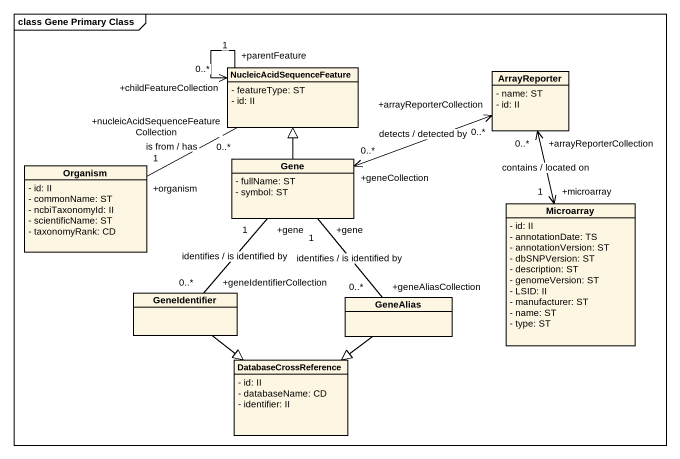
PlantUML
@startuml
mainframe class Gene Primary Class
hide circle
hide empty members
skinparam classAttributeIconSize 0
class NucleicAcidSequenceFeature {
  - featureType: ST
  - id: II
}
class ArrayReporter {
  - name: ST
  - id: II
}
class Organism {
  - id: II
  - commonName: ST
  - ncbiTaxonomyId: II
  - scientificName: ST
  - taxonomyRank: CD
}
class Gene {
  - fullName: ST
  - symbol: ST
}
class Microarray {
  - id: II
  - annotationDate: TS
  - annotationVersion: ST
  - dbSNPVersion: ST
  - description: ST
  - genomeVersion: ST
  - LSID: II
  - manufacturer: ST
  - name: ST
  - type: ST
}
class GeneIdentifier
class GeneAlias
class DatabaseCrossReference {
  - id: II
  - databaseName: CD
  - identifier: II
}
NucleicAcidSequenceFeature "+parentFeature\n1" --> "+childFeatureCollection\n0..*" NucleicAcidSequenceFeature
NucleicAcidSequenceFeature "+nucleicAcidSequenceFeatureCollection\n0..*" -left- "+organism\n1" Organism : is from / has
ArrayReporter "+arrayReporterCollection\n0..*" <-left-> "+geneCollection\n0..*" Gene : detects / detected by
Gene -up-|> NucleicAcidSequenceFeature
Gene "+gene\n1" -- "+geneIdentifierCollection\n0..*" GeneIdentifier : identifies / is identified by
Gene "+gene\n1" -- "+geneAliasCollection\n0..*" GeneAlias : identifies / is identified by
Microarray "+microarray\n1" <-up-> "+arrayReporterCollection\n0..*" ArrayReporter : contains / located on
GeneIdentifier --|> DatabaseCrossReference
GeneAlias --|> DatabaseCrossReference
@enduml
